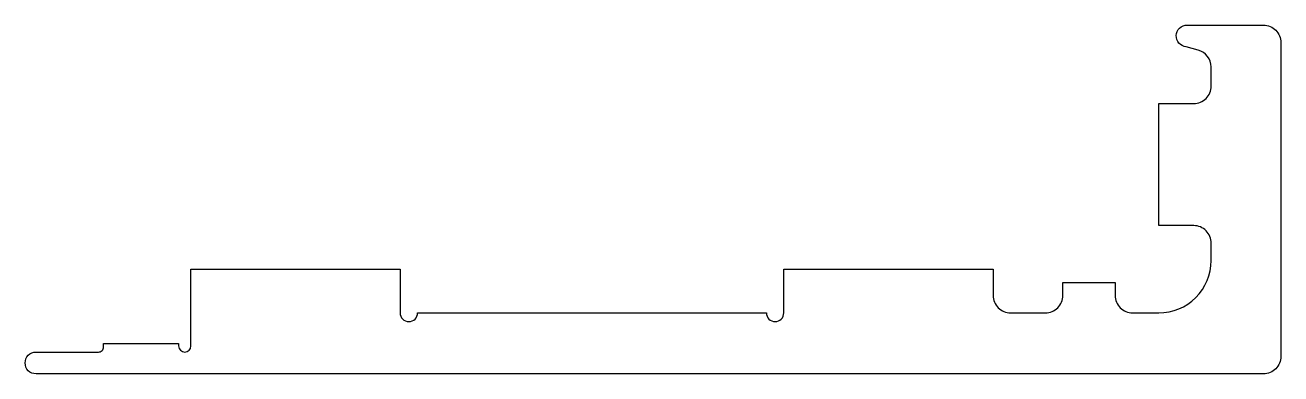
# Model space of a CAD drawing. Extents: x 258 to 402, y 186 to 226.
import ezdxf

# ---------------------------------------------------------------- set-up
doc = ezdxf.new("R2010")
doc.units = 0
doc.header["$LTSCALE"] = 15
doc.layers.get('0').update_dxf_attribs({"linetype": 'CONTINUOUS'})

msp = doc.modelspace()

# ---------------------------------------------------------------- linework, layer by layer
at = {"color": 0, "linetype": 'BYBLOCK', "ltscale": 0.05}
msp.add_lwpolyline([(382.56, 196.27), (382.56, 194.77, 0.414214), (384.56, 192.77), (387.56, 192.77, 0.414214), (393.56, 198.77), (393.56, 200.77, 0.414214), (391.56, 202.77), (387.56, 202.77), (387.56, 216.77), (391.56, 216.77, 0.414214), (393.56, 218.77), (393.56, 220.97, 0.339454), (392.08, 222.9), (390.69, 223.28, -0.955087), (390.81, 225.77), (399.56, 225.77, -0.414214), (401.56, 223.77), (401.56, 187.77, -0.414214), (399.56, 185.77), (258.81, 185.77, -1), (258.81, 188.27), (265.96, 188.27, 0.414214), (266.56, 188.87), (266.56, 189.27), (275.16, 189.27), (275.16, 188.97, 1), (276.56, 188.97), (276.56, 197.77), (300.56, 197.77), (300.56, 192.77, 1), (302.56, 192.77), (342.56, 192.77, 1), (344.56, 192.77), (344.56, 197.77), (368.56, 197.77), (368.56, 194.77, 0.414214), (370.56, 192.77), (374.56, 192.77, 0.414214), (376.56, 194.77), (376.56, 196.27)], format="xyb", close=True, dxfattribs=at)

doc.saveas('drawing.dxf')
